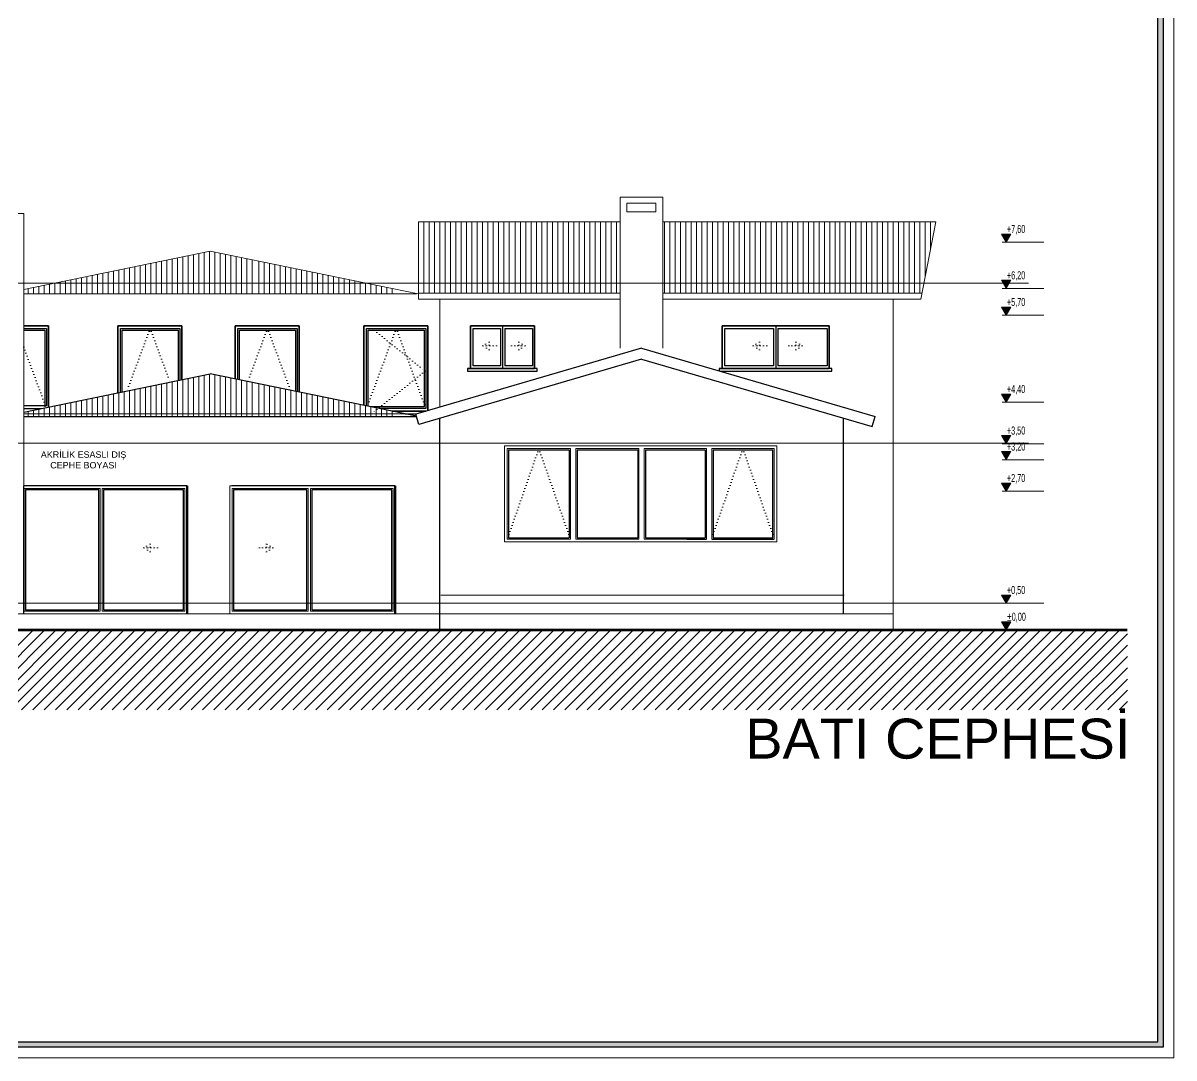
# Model space of a CAD drawing. Extents: x 775040 to 808375, y 4159409 to 4163651.
# Drawn here: x 799548 to 801706, y 4159409 to 4161349 of the extents above; entities that cross this region are included whole.
import ezdxf

# ---------------------------------------------------------------- set-up
doc = ezdxf.new("R2010")
doc.units = 0
doc.header["$MEASUREMENT"] = 0
doc.linetypes.add('ACAD_ISO07W100', pattern=[3, 0, -3])
doc.linetypes.add('DUZ', pattern=[500, 500])
doc.layers.get('0').update_dxf_attribs({"linetype": 'DUZ'})
for name, color, linetype, lineweight in [('25yazi', 255, 'Continuous', 15), ('KALIN', 30, 'Continuous', 18), ('kapı', 3, 'Continuous', 9), ('P-HatchLight', 200, 'Continuous', 5), ('P-Levels', 240, 'Continuous', 20), ('P-Oklar', 31, 'Continuous', 18), ('Z_antet', 31, 'Continuous', 30), ('Z_g1', 1, 'Continuous', 5), ('Z_g2', 2, 'Continuous', 9), ('Z_g3', 3, 'Continuous', 13), ('Z_g6', 6, 'Continuous', 20), ('Z_g8', 192, 'Continuous', 30), ('Z_izdot', 42, 'ACAD_ISO07W100', 9), ('Z_iç ölçü dikey', 111, 'Continuous', 25), ('Z_tarama', 8, 'Continuous', 5)]:
    doc.layers.add(name, color=color, linetype=linetype, lineweight=lineweight)
for name, color, linetype in [('GÖRÜNÜŞ7', 1, 'Continuous'), ('kot', 4, 'Continuous'), ('pencere', 3, 'Continuous'), ('YAZI', 3, 'Continuous'), ('YAZıMAHAL', 4, 'Continuous')]:
    doc.layers.add(name, color=color, linetype=linetype)
doc.styles.add('50', font='swisscl.ttf', dxfattribs={"height": 50})
doc.styles.add('ARIAL', font='ariblk.ttf', dxfattribs={"height": 1})
doc.styles.add('FORM', font='arial.ttf', dxfattribs={"height": 1.5})

# ---------------------------------------------------------------- blocks, each defined once
blk = doc.blocks.new('KOTLAMAGORUNUS KESITTE')
at = {"layer": 'P-HatchLight'}
for points in [[(0.152, 0.148), (0.072, 0.01), (-0.008, 0.148)], [(0.143, 0.143), (0.072, 0.02), (0.001, 0.143)], [(0.135, 0.138), (0.072, 0.03), (0.01, 0.138)], [(0.126, 0.133), (0.072, 0.04), (0.018, 0.133)], [(0.117, 0.128), (0.072, 0.05), (0.027, 0.128)], [(0.109, 0.123), (0.072, 0.06), (0.036, 0.123)], [(0.1, 0.118), (0.072, 0.07), (0.044, 0.118)], [(0.091, 0.113), (0.072, 0.08), (0.053, 0.113)], [(0.083, 0.108), (0.072, 0.09), (0.062, 0.108)], [(0.074, 0.103), (0.072, 0.1), (0.07, 0.103)]]:
    blk.add_lwpolyline(points, close=True, dxfattribs=at)
at = {"layer": 'P-Oklar', "color": 2, "ltscale": 0.5}
blk.add_line((0, 0), (0.779, 0), dxfattribs=at)
blk.add_lwpolyline([(-0.016, 0.153), (0.072, 0), (0.161, 0.153)], close=True, dxfattribs=at)
at = {"layer": 'P-Levels', "color": 7, "style": '50', "width": 0.8}
blk.add_attdef('%%P0.00', (-0.031, 0.178), '', height=0.15, dxfattribs=at)

msp = doc.modelspace()

# ---------------------------------------------------------------- hatches: boundary and pattern name
at = {"layer": 'Z_antet'}
msp.add_hatch(color=256, dxfattribs=at).paths.add_polyline_path([(798279.31, 4159743.65), (798279.31, 4159438.75), (801675.79, 4159438.75), (801675.79, 4163258.75), (798279.31, 4163258.75), (798279.31, 4159741.15), (798269.31, 4159741.15), (798269.31, 4163268.75), (801685.79, 4163268.75), (801685.79, 4159428.75), (798269.31, 4159428.75), (798269.31, 4159743.65)])

# ---------------------------------------------------------------- linework, layer by layer
at = {"color": 1, "linetype": 'Continuous'}
for p, q in [((799549.44, 4160626.14), (799582.12, 4160626.14)), ((800240.24, 4160621.14), (800303.09, 4160621.14)), ((800240.24, 4160621.14), (800303.09, 4160621.14))]:
    msp.add_line(p, q, dxfattribs=at)
for p, q in [((799855.98, 4160481.18), (799549.44, 4160481.18)), ((799855.98, 4160481.18), (799549.44, 4160481.18)), ((799855.98, 4160241.14), (799855.98, 4160481.18)), ((800245.98, 4160481.14), (799939.44, 4160481.14)), ((800245.98, 4160481.14), (799939.44, 4160481.14)), ((800245.98, 4160241.14), (800245.98, 4160481.18)), ((800245.98, 4160241.1), (800245.98, 4160481.14))]:
    msp.add_line(p, q)
at = {"color": 7, "linetype": 'Continuous'}
for p, q in [((799549.44, 4160241.14), (799549.44, 4160481.18)), ((799851.16, 4160481.18), (799550.24, 4160481.18)), ((799855.98, 4160481.22), (799855.98, 4160241.14)), ((800241.16, 4160481.14), (799940.24, 4160481.14)), ((800245.98, 4160481.18), (800245.98, 4160241.1))]:
    msp.add_line(p, q, dxfattribs=at)
at = {"color": 0, "linetype": 'Continuous', "lineweight": 60}
for p, q in [((799855.98, 4160481.18), (799855.98, 4160241.14)), ((800245.98, 4160481.14), (800245.98, 4160241.1))]:
    msp.add_line(p, q, dxfattribs=at)
at = {"layer": 'GÖRÜNÜŞ7', "color": 21}
for points in [[(800080.46, 4160473.64), (799942.74, 4160473.64), (799942.74, 4160248.6), (800080.46, 4160248.6)], [(800239.27, 4160473.64), (800089.27, 4160473.64), (800089.27, 4160248.6), (800239.27, 4160248.6)]]:
    msp.add_lwpolyline(points, close=True, dxfattribs=at)
at = {"layer": 'KALIN'}
msp.add_lwpolyline([(798129.31, 4163288.75), (798129.31, 4159408.75), (801705.79, 4159408.75), (801705.79, 4163288.75)], close=True, dxfattribs=at)
msp.add_lwpolyline([(798149.31, 4159741.15), (798149.31, 4163288.75), (801705.79, 4163288.75), (801705.79, 4159408.75), (798149.31, 4159408.75), (798149.31, 4159743.65)], dxfattribs=at)
at = {"layer": 'kapı', "color": 4}
for p, q in [((799855.98, 4160481.18), (799549.44, 4160481.18)), ((799855.98, 4160481.18), (799855.98, 4160241.14)), ((799935.8, 4160241.14), (799935.8, 4160481.14)), ((800245.98, 4160481.14), (799935.8, 4160481.14)), ((800245.98, 4160481.14), (800245.98, 4160241.1))]:
    msp.add_line(p, q, dxfattribs=at)
for points in [[(799692.96, 4160476.18), (799550.24, 4160476.18), (799550.24, 4160246.14), (799692.96, 4160246.14)], [(799851.77, 4160476.18), (799696.77, 4160476.18), (799696.77, 4160246.14), (799851.77, 4160246.14)], [(800082.96, 4160476.14), (799940.24, 4160476.14), (799940.24, 4160246.1), (800082.96, 4160246.1)], [(800241.77, 4160476.14), (800086.77, 4160476.14), (800086.77, 4160246.1), (800241.77, 4160246.1)]]:
    msp.add_lwpolyline(points, close=True, dxfattribs=at)
at = {"layer": 'pencere'}
for p, q in [((799549.44, 4160781.14), (799595.81, 4160781.14)), ((799549.44, 4160781.14), (799595.81, 4160781.14)), ((799595.81, 4160781.14), (799549.44, 4160781.14)), ((799549.44, 4160776.14), (799592.13, 4160776.14)), ((799592.13, 4160776.14), (799592.13, 4160631.14)), ((799595.81, 4160781.14), (799595.81, 4160628.95)), ((799595.81, 4160628.95), (799595.81, 4160781.14)), ((799725.81, 4160781.14), (799725.81, 4160655.62)), ((799725.81, 4160781.14), (799845.81, 4160781.14)), ((799725.81, 4160781.14), (799725.81, 4160655.62)), ((799725.81, 4160781.14), (799845.81, 4160781.14)), ((799725.81, 4160655.62), (799725.81, 4160781.14)), ((799845.81, 4160781.14), (799725.81, 4160781.14)), ((799730.81, 4160656.64), (799730.81, 4160776.14)), ((799730.81, 4160776.14), (799842.13, 4160776.14)), ((799842.13, 4160776.14), (799842.13, 4160679.48)), ((799845.81, 4160781.14), (799845.81, 4160680.23)), ((799845.81, 4160781.14), (799845.81, 4160680.23)), ((799845.81, 4160680.23), (799845.81, 4160781.14)), ((799945.81, 4160781.14), (799945.81, 4160681.54)), ((799945.81, 4160781.14), (800065.81, 4160781.14)), ((799945.81, 4160781.14), (799945.81, 4160701.14)), ((799945.81, 4160781.14), (800065.81, 4160781.14)), ((799945.81, 4160681.54), (799945.81, 4160781.14)), ((800065.81, 4160781.14), (799945.81, 4160781.14)), ((799950.81, 4160680.51), (799950.81, 4160776.14)), ((799950.81, 4160776.14), (800062.13, 4160776.14)), ((799950.81, 4160680.51), (799950.81, 4160776.14)), ((800062.13, 4160776.14), (800062.13, 4160679.61)), ((800062.13, 4160776.14), (800062.13, 4160657.68)), ((800065.81, 4160781.14), (800065.81, 4160656.92)), ((800065.81, 4160781.14), (800065.81, 4160701.14)), ((800065.81, 4160656.92), (800065.81, 4160781.14)), ((800187.1, 4160781.14), (800187.1, 4160632.04)), ((800187.1, 4160781.14), (800307.1, 4160781.14)), ((800187.1, 4160781.14), (800187.1, 4160632.04)), ((800187.1, 4160781.14), (800307.1, 4160781.14)), ((800187.1, 4160632.04), (800187.1, 4160781.14)), ((800307.1, 4160781.14), (800187.1, 4160781.14)), ((800192.1, 4160631.02), (800192.1, 4160776.14)), ((800192.1, 4160776.14), (800303.43, 4160776.14)), ((800303.43, 4160776.14), (800303.43, 4160626.14)), ((800307.1, 4160781.14), (800307.1, 4160622.31)), ((800307.1, 4160781.14), (800307.1, 4160622.31)), ((800307.1, 4160622.31), (800307.1, 4160781.14)), ((800387.1, 4160781.14), (800387.1, 4160701.14)), ((800387.1, 4160781.14), (800507.1, 4160781.14)), ((800387.1, 4160701.14), (800387.1, 4160781.14)), ((800507.1, 4160781.14), (800387.1, 4160781.14)), ((800447.1, 4160781.14), (800447.1, 4160701.14)), ((800507.1, 4160781.14), (800507.1, 4160701.14)), ((800507.1, 4160701.14), (800507.1, 4160781.14)), ((800859.1, 4160781.14), (801059.1, 4160781.14)), ((800859.1, 4160781.14), (800859.1, 4160701.14)), ((800859.1, 4160781.14), (800859.1, 4160701.14)), ((800859.1, 4160781.14), (801059.1, 4160781.14)), ((800859.1, 4160701.14), (800859.1, 4160781.14)), ((801059.1, 4160781.14), (800859.1, 4160781.14)), ((800959.1, 4160781.14), (800959.1, 4160701.14)), ((801059.1, 4160781.14), (801059.1, 4160701.14)), ((801059.1, 4160781.14), (801059.1, 4160701.14)), ((801059.1, 4160701.14), (801059.1, 4160781.14)), ((800381.09, 4160701.14), (800507.1, 4160701.14)), ((800512.1, 4160701.14), (800381.09, 4160701.14)), ((800381.09, 4160701.14), (800381.09, 4160696.14)), ((800381.09, 4160696.14), (800512.1, 4160696.14)), ((800387.1, 4160701.14), (800507.1, 4160701.14)), ((800512.1, 4160696.14), (800512.1, 4160701.14)), ((800853.09, 4160701.14), (801059.1, 4160701.14)), ((801064.1, 4160701.14), (800853.09, 4160701.14)), ((800853.09, 4160701.14), (800853.09, 4160696.87)), ((800855.59, 4160696.14), (801064.1, 4160696.14)), ((800859.1, 4160701.14), (801059.1, 4160701.14)), ((800859.1, 4160701.14), (801059.1, 4160701.14)), ((801064.1, 4160696.14), (801064.1, 4160701.14)), ((799592.13, 4160631.14), (799549.44, 4160631.14)), ((800303.43, 4160626.14), (800215.87, 4160626.14))]:
    msp.add_line(p, q, dxfattribs=at)
at = {"layer": 'pencere', "color": 21}
for p, q in [((800392.1, 4160706.14), (800392.1, 4160776.14)), ((800392.1, 4160776.14), (800443.1, 4160776.14)), ((800443.1, 4160776.14), (800443.1, 4160706.14)), ((800451.1, 4160776.14), (800451.1, 4160706.14)), ((800451.1, 4160776.14), (800503.43, 4160776.14)), ((800503.43, 4160776.14), (800503.43, 4160706.14)), ((800864.1, 4160706.14), (800864.1, 4160776.14)), ((800864.1, 4160776.14), (800955.1, 4160776.14)), ((800955.1, 4160776.14), (800955.1, 4160706.14)), ((800963.1, 4160776.14), (800963.1, 4160706.14)), ((800963.1, 4160776.14), (801055.43, 4160776.14)), ((801055.43, 4160776.14), (801055.43, 4160706.14)), ((799549.44, 4160773.14), (799589.13, 4160773.14)), ((799589.13, 4160773.14), (799589.13, 4160629.14)), ((799733.81, 4160657.26), (799733.81, 4160773.14)), ((799733.81, 4160773.14), (799839.13, 4160773.14)), ((799839.13, 4160773.14), (799839.13, 4160678.86)), ((799953.81, 4160679.9), (799953.81, 4160773.14)), ((799953.81, 4160773.14), (800059.13, 4160773.14)), ((800059.13, 4160773.14), (800059.13, 4160658.29)), ((800195.1, 4160631.02), (800195.1, 4160773.14)), ((800195.1, 4160773.14), (800300.43, 4160773.14)), ((800300.43, 4160773.14), (800300.43, 4160629.14)), ((800443.1, 4160706.14), (800392.1, 4160706.14)), ((800503.43, 4160706.14), (800451.1, 4160706.14)), ((800955.1, 4160706.14), (800864.1, 4160706.14)), ((801055.43, 4160706.14), (800963.1, 4160706.14)), ((800300.43, 4160629.14), (800201.24, 4160629.14)), ((800794.8, 4160383.64), (800827.15, 4160383.64)), ((800841.67, 4160383.64), (800953.48, 4160383.64))]:
    msp.add_line(p, q, dxfattribs=at)
at = {"layer": 'pencere', "color": 5}
for p, q in [((799549.44, 4160626.14), (799582.12, 4160626.14)), ((800240.24, 4160621.14), (800303.09, 4160621.14)), ((800303.09, 4160621.14), (800240.24, 4160621.14)), ((800264.62, 4160616.14), (800285.98, 4160616.14))]:
    msp.add_line(p, q, dxfattribs=at)
at = {"layer": 'pencere', "color": 8}
for p, q in [((800458.48, 4160548.48), (800458.48, 4160383.64)), ((800458.48, 4160548.48), (800572.15, 4160548.48)), ((800572.15, 4160548.48), (800572.15, 4160383.64)), ((800586.67, 4160548.48), (800586.67, 4160383.64)), ((800586.67, 4160548.48), (800700.52, 4160548.48)), ((800700.52, 4160548.48), (800700.52, 4160383.64)), ((800715.03, 4160548.48), (800827.15, 4160548.48)), ((800715.03, 4160548.48), (800715.03, 4160383.64)), ((800827.15, 4160548.48), (800827.15, 4160383.64)), ((800841.67, 4160548.48), (800841.67, 4160383.64)), ((800841.67, 4160548.48), (800953.48, 4160548.48)), ((800953.48, 4160383.64), (800953.48, 4160548.48)), ((800458.48, 4160383.64), (800572.15, 4160383.64)), ((800586.67, 4160383.64), (800700.52, 4160383.64)), ((800715.03, 4160383.64), (800827.15, 4160383.64)), ((800841.67, 4160383.64), (800953.48, 4160383.64))]:
    msp.add_line(p, q, dxfattribs=at)
at = {"layer": 'pencere', "color": 21}
for points in [[(799690.46, 4160473.68), (799552.74, 4160473.68), (799552.74, 4160248.64), (799690.46, 4160248.64)], [(799849.27, 4160473.68), (799699.27, 4160473.68), (799699.27, 4160248.64), (799849.27, 4160248.64)]]:
    msp.add_lwpolyline(points, close=True, dxfattribs=at)
at = {"layer": 'Z_antet'}
msp.add_lwpolyline([(798279.31, 4159743.65), (798279.31, 4159438.75), (801675.79, 4159438.75), (801675.79, 4163258.75), (798279.31, 4163258.75), (798279.31, 4159741.15), (798269.31, 4159741.15), (798269.31, 4163268.75), (801685.79, 4163268.75), (801685.79, 4159428.75), (798269.31, 4159428.75), (798269.31, 4159743.65)], close=True, dxfattribs=at)
at = {"layer": 'Z_g1', "color": 1, "linetype": 'Continuous'}
for p, q in [((800210.32, 4160611.14), (800210.32, 4160627.28)), ((800220.32, 4160611.14), (800220.32, 4160625.23)), ((800230.32, 4160611.14), (800230.32, 4160623.18)), ((800240.32, 4160611.14), (800240.32, 4160621.13))]:
    msp.add_line(p, q, dxfattribs=at)
at = {"layer": 'Z_g2'}
for p, q in [((801129.44, 4160241.14), (798659.44, 4160241.14)), ((799469.44, 4160241.14), (800329.44, 4160241.14)), ((801089.44, 4160241.14), (801179.44, 4160241.14))]:
    msp.add_line(p, q, dxfattribs=at)
at = {"layer": 'Z_g3'}
msp.add_line((800285.98, 4160616.14), (799549.44, 4160616.14), dxfattribs=at)
at = {"layer": 'Z_g6', "linetype": 'Continuous'}
for p, q in [((800667.71, 4160739.34), (800667.71, 4161022.02)), ((800667.71, 4161022.02), (800747.71, 4161022.02)), ((800680.15, 4161011.33), (800734.59, 4161011.33)), ((800680.15, 4161011.33), (800680.15, 4160995.03)), ((800734.59, 4161011.33), (800734.59, 4160995.03)), ((800747.71, 4160739.34), (800747.71, 4161022.02)), ((799549.44, 4160992.02), (799469.44, 4160992.02)), ((799549.44, 4160241.14), (799549.44, 4160992.02)), ((800680.15, 4160995.03), (800734.59, 4160995.03)), ((800289.44, 4160975.98), (800667.71, 4160975.98)), ((800289.44, 4160831.3), (800289.44, 4160975.98)), ((800289.44, 4160842.58), (800289.44, 4160975.98)), ((800747.71, 4160975.98), (801229.44, 4160975.98)), ((801229.44, 4160975.98), (801259.44, 4160975.98)), ((801259.44, 4160975.98), (801231.41, 4160831.3)), ((799549.44, 4160849.44), (799899, 4160921.14)), ((800289, 4160841.14), (799899, 4160921.14)), ((799549.44, 4160841.14), (800285.57, 4160841.14)), ((800289.44, 4160842.08), (800667.71, 4160842.08)), ((800747.71, 4160842.08), (801233.5, 4160842.08)), ((800289.44, 4160831.3), (800667.71, 4160831.3)), ((800329.44, 4160628.84), (800329.44, 4160831.3)), ((800747.71, 4160831.3), (801231.41, 4160831.3)), ((801179.44, 4160211.14), (801179.44, 4160831.3))]:
    msp.add_line(p, q, dxfattribs=at)
at = {"layer": 'Z_g6'}
for p, q in [((800450.98, 4160555.98), (800450.98, 4160376.14)), ((800960.98, 4160555.98), (800450.98, 4160555.98)), ((800455.98, 4160550.98), (800455.98, 4160381.14)), ((800455.98, 4160550.98), (800574.34, 4160550.98)), ((800574.34, 4160550.98), (800574.34, 4160381.14)), ((800584.34, 4160550.98), (800584.34, 4160381.14)), ((800584.34, 4160550.98), (800702.71, 4160550.98)), ((800702.71, 4160550.98), (800702.71, 4160381.14)), ((800712.71, 4160550.98), (800712.71, 4160381.14)), ((800712.71, 4160550.98), (800829.34, 4160550.98)), ((800829.34, 4160550.98), (800829.34, 4160381.14)), ((800839.34, 4160550.98), (800839.34, 4160381.14)), ((800839.34, 4160550.98), (800955.98, 4160550.98)), ((800955.98, 4160381.14), (800955.98, 4160550.98)), ((800960.98, 4160376.14), (800960.98, 4160555.98)), ((800960.98, 4160555.98), (800960.98, 4160376.14)), ((800960.98, 4160555.98), (800960.98, 4160376.14)), ((800960.98, 4160555.98), (800960.98, 4160376.14)), ((800960.98, 4160376.14), (800450.98, 4160376.14)), ((800455.98, 4160381.14), (800574.34, 4160381.14)), ((800584.34, 4160381.14), (800702.71, 4160381.14)), ((800712.71, 4160381.14), (800829.34, 4160381.14)), ((800839.34, 4160381.14), (800955.98, 4160381.14))]:
    msp.add_line(p, q, dxfattribs=at)
at = {"layer": 'Z_g6', "const_width": 5}
msp.add_lwpolyline([(798426.56, 4160211.14), (801618.6, 4160211.14)], dxfattribs=at)
at = {"layer": 'Z_g8'}
for p, q in [((800707.71, 4160739.34), (800284.44, 4160615.69)), ((800707.71, 4160739.34), (801145.64, 4160611.41)), ((800707.71, 4160718.51), (800290.05, 4160596.5)), ((800707.71, 4160718.51), (801140.04, 4160592.21)), ((800290.05, 4160596.5), (800284.44, 4160615.69)), ((800329.44, 4160241.14), (800329.44, 4160608)), ((801085.98, 4160241.14), (801085.98, 4160608)), ((801140.04, 4160592.21), (801145.64, 4160611.41)), ((800329.44, 4160211.14), (800329.44, 4160541.14)), ((800792.3, 4160381.14), (800829.34, 4160381.14)), ((800839.34, 4160381.14), (800955.98, 4160381.14))]:
    msp.add_line(p, q, dxfattribs=at)
at = {"layer": 'Z_izdot'}
for p, q in [((801432.07, 4160861.14), (794784.59, 4160861.14)), ((801432.07, 4160561.14), (794784.59, 4160561.14)), ((801432.07, 4160261.14), (794736.09, 4160261.14)), ((801085.98, 4160276.14), (800329.44, 4160276.14))]:
    msp.add_line(p, q, dxfattribs=at)
at = {"layer": 'Z_izdot', "ltscale": 2}
for p, q in [((799786.47, 4160776.14), (799743.06, 4160659.15)), ((799786.47, 4160776.14), (799823.74, 4160675.7)), ((800006.47, 4160776.14), (799969.56, 4160676.67)), ((800006.47, 4160776.14), (800049.47, 4160660.27)), ((800247.76, 4160776.14), (800193.78, 4160630.67)), ((800202.1, 4160776.14), (800302.1, 4160696.14)), ((800247.76, 4160776.14), (800303.43, 4160626.14)), ((799549.44, 4160741.19), (799591.43, 4160628.05)), ((800410.04, 4160743.69), (800421.92, 4160750.81)), ((800435.57, 4160743.69), (800410.04, 4160743.69)), ((800410.04, 4160743.69), (800422.81, 4160743.69)), ((800421.92, 4160735.98), (800410.04, 4160743.69)), ((800421.92, 4160750.81), (800421.92, 4160735.98)), ((800463.83, 4160743.69), (800489.37, 4160743.69)), ((800489.37, 4160743.69), (800476.6, 4160743.69)), ((800489.37, 4160743.69), (800477.49, 4160750.81)), ((800477.49, 4160750.81), (800477.49, 4160735.98)), ((800477.49, 4160735.98), (800489.37, 4160743.69)), ((800916.93, 4160743.69), (800928.81, 4160750.81)), ((800942.46, 4160743.69), (800916.93, 4160743.69)), ((800916.93, 4160743.69), (800929.69, 4160743.69)), ((800928.81, 4160735.98), (800916.93, 4160743.69)), ((800928.81, 4160750.81), (800928.81, 4160735.98)), ((800983.5, 4160743.69), (801009.04, 4160743.69)), ((801009.04, 4160743.69), (800996.27, 4160743.69)), ((801009.04, 4160743.69), (800997.16, 4160750.81)), ((800997.16, 4160750.81), (800997.16, 4160735.98)), ((800997.16, 4160735.98), (801009.04, 4160743.69)), ((800302.1, 4160696.14), (800205.1, 4160619.14)), ((800515.16, 4160550.98), (800455.98, 4160381.14)), ((800515.16, 4160550.98), (800574.34, 4160381.14)), ((800897.66, 4160550.98), (800838.48, 4160381.14)), ((800897.66, 4160550.98), (800956.84, 4160381.14)), ((799774.67, 4160364.99), (799786.54, 4160372.1)), ((799800.2, 4160364.99), (799774.67, 4160364.99)), ((799774.67, 4160364.99), (799787.43, 4160364.99)), ((799786.54, 4160357.28), (799774.67, 4160364.99)), ((799786.54, 4160372.1), (799786.54, 4160357.28)), ((799991.17, 4160364.99), (800016.7, 4160364.99)), ((800016.7, 4160364.99), (800003.93, 4160364.99)), ((800016.7, 4160364.99), (800004.82, 4160372.1)), ((800004.82, 4160372.1), (800004.82, 4160357.28)), ((800004.82, 4160357.28), (800016.7, 4160364.99))]:
    msp.add_line(p, q, dxfattribs=at)
at = {"layer": 'Z_iç ölçü dikey', "color": 5, "linetype": 'Continuous'}
for p, q in [((799549.44, 4160619.44), (799899, 4160691.14)), ((800285.56, 4160611.84), (799899, 4160691.14)), ((799549.44, 4160611.14), (800285.77, 4160611.14))]:
    msp.add_line(p, q, dxfattribs=at)
at = {"layer": 'Z_tarama', "color": 251}
for p, q in [((800289.44, 4160842.58), (800289.44, 4160975.98)), ((800299.44, 4160842.58), (800299.44, 4160975.98)), ((800309.44, 4160842.58), (800309.44, 4160975.98)), ((800319.44, 4160842.58), (800319.44, 4160975.98)), ((800329.44, 4160842.58), (800329.44, 4160975.98)), ((800339.44, 4160842.58), (800339.44, 4160975.98)), ((800349.44, 4160842.58), (800349.44, 4160975.98)), ((800359.44, 4160842.58), (800359.44, 4160975.98)), ((800369.44, 4160842.58), (800369.44, 4160975.98)), ((800379.44, 4160842.58), (800379.44, 4160975.98)), ((800389.44, 4160842.58), (800389.44, 4160975.98)), ((800399.44, 4160842.58), (800399.44, 4160975.98)), ((800409.44, 4160842.58), (800409.44, 4160975.98)), ((800419.44, 4160842.58), (800419.44, 4160975.98)), ((800429.44, 4160842.58), (800429.44, 4160975.98)), ((800439.44, 4160842.58), (800439.44, 4160975.98)), ((800439.44, 4160842.58), (800439.44, 4160975.98)), ((800449.44, 4160842.58), (800449.44, 4160975.98)), ((800459.44, 4160842.58), (800459.44, 4160975.98)), ((800470.76, 4160842.58), (800470.76, 4160975.98)), ((800480.76, 4160842.58), (800480.76, 4160975.98)), ((800490.76, 4160842.58), (800490.76, 4160975.98)), ((800500.76, 4160842.58), (800500.76, 4160975.98)), ((800510.76, 4160842.58), (800510.76, 4160975.98)), ((800520.76, 4160842.58), (800520.76, 4160975.98)), ((800530.76, 4160842.58), (800530.76, 4160975.98)), ((800540.76, 4160842.58), (800540.76, 4160975.98)), ((800550.76, 4160842.58), (800550.76, 4160975.98)), ((800560.76, 4160842.58), (800560.76, 4160975.98)), ((800570.76, 4160842.58), (800570.76, 4160975.98)), ((800580.76, 4160842.58), (800580.76, 4160975.98)), ((800590.76, 4160842.58), (800590.76, 4160975.98)), ((800600.76, 4160842.58), (800600.76, 4160975.98)), ((800610.76, 4160842.58), (800610.76, 4160975.98)), ((800620.76, 4160842.58), (800620.76, 4160975.98)), ((800630.76, 4160842.58), (800630.76, 4160975.98)), ((800640.76, 4160842.58), (800640.76, 4160975.98)), ((800650.76, 4160842.58), (800650.76, 4160975.98)), ((800660.76, 4160842.58), (800660.76, 4160975.98)), ((800750.76, 4160842.58), (800750.76, 4160975.98)), ((800760.76, 4160842.58), (800760.76, 4160975.98)), ((800770.76, 4160842.58), (800770.76, 4160975.98)), ((800780.76, 4160842.58), (800780.76, 4160975.98)), ((800790.76, 4160842.58), (800790.76, 4160975.98)), ((800800.76, 4160842.58), (800800.76, 4160975.98)), ((800810.76, 4160842.58), (800810.76, 4160975.98)), ((800820.76, 4160842.58), (800820.76, 4160975.98)), ((800830.76, 4160842.58), (800830.76, 4160975.98)), ((800840.76, 4160842.58), (800840.76, 4160975.98)), ((800850.76, 4160842.58), (800850.76, 4160975.98)), ((800860.76, 4160842.58), (800860.76, 4160975.98)), ((800870.76, 4160842.58), (800870.76, 4160975.98)), ((800880.76, 4160842.58), (800880.76, 4160975.98)), ((800890.76, 4160842.58), (800890.76, 4160975.98)), ((800900.76, 4160842.58), (800900.76, 4160975.98)), ((800910.76, 4160842.58), (800910.76, 4160975.98)), ((800920.76, 4160842.58), (800920.76, 4160975.98)), ((800930.76, 4160842.58), (800930.76, 4160975.98)), ((800940.76, 4160842.58), (800940.76, 4160975.98)), ((800950.76, 4160842.58), (800950.76, 4160975.98)), ((800960.76, 4160842.58), (800960.76, 4160975.98)), ((800970.76, 4160842.58), (800970.76, 4160975.98)), ((800980.76, 4160842.58), (800980.76, 4160975.98)), ((800990.76, 4160842.58), (800990.76, 4160975.98)), ((801000.76, 4160842.58), (801000.76, 4160975.98)), ((801010.76, 4160842.58), (801010.76, 4160975.98)), ((801020.76, 4160842.58), (801020.76, 4160975.98)), ((801030.76, 4160842.58), (801030.76, 4160975.98)), ((801040.76, 4160842.58), (801040.76, 4160975.98)), ((801050.76, 4160842.58), (801050.76, 4160975.98)), ((801060.76, 4160842.58), (801060.76, 4160975.98)), ((801060.76, 4160842.58), (801060.76, 4160975.98)), ((801070.76, 4160842.58), (801070.76, 4160975.98)), ((801079.44, 4160842.58), (801079.44, 4160975.98)), ((801089.44, 4160842.58), (801089.44, 4160975.98)), ((801099.44, 4160842.58), (801099.44, 4160975.98)), ((801109.44, 4160842.58), (801109.44, 4160975.98)), ((801119.44, 4160842.58), (801119.44, 4160975.98)), ((801129.44, 4160842.58), (801129.44, 4160975.98)), ((801139.44, 4160842.58), (801139.44, 4160975.98)), ((801149.44, 4160842.58), (801149.44, 4160975.98)), ((801159.44, 4160842.58), (801159.44, 4160975.98)), ((801169.44, 4160842.58), (801169.44, 4160975.98)), ((801179.44, 4160842.58), (801179.44, 4160975.98)), ((801189.44, 4160842.58), (801189.44, 4160975.98)), ((801199.44, 4160842.58), (801199.44, 4160975.98)), ((801209.44, 4160842.58), (801209.44, 4160975.98)), ((801219.44, 4160842.58), (801219.44, 4160975.98)), ((801229.44, 4160842.58), (801229.44, 4160975.98)), ((801229.44, 4160842.58), (801229.44, 4160975.98)), ((801239.44, 4160873.71), (801239.44, 4160975.98)), ((801249.44, 4160924.85), (801249.44, 4160975.98)), ((799817.67, 4160841.14), (799817.67, 4160904.46)), ((799827.67, 4160841.14), (799827.67, 4160906.51)), ((799837.67, 4160841.14), (799837.67, 4160908.56)), ((799847.67, 4160841.14), (799847.67, 4160910.61)), ((799857.67, 4160841.14), (799857.67, 4160912.66)), ((799867.67, 4160841.14), (799867.67, 4160914.71)), ((799877.67, 4160841.14), (799877.67, 4160916.77)), ((799887.67, 4160841.14), (799887.67, 4160918.82)), ((799897.67, 4160841.14), (799897.67, 4160920.87)), ((799907.67, 4160841.14), (799907.67, 4160919.36)), ((799917.67, 4160841.14), (799917.67, 4160917.31)), ((799927.67, 4160841.14), (799927.67, 4160915.26)), ((799937.67, 4160841.14), (799937.67, 4160913.21)), ((799947.67, 4160841.14), (799947.67, 4160911.16)), ((799957.67, 4160841.14), (799957.67, 4160909.1)), ((799967.67, 4160841.14), (799967.67, 4160907.05)), ((799977.67, 4160841.14), (799977.67, 4160905)), ((799707.67, 4160841.14), (799707.67, 4160881.89)), ((799717.67, 4160841.14), (799717.67, 4160883.95)), ((799727.67, 4160841.14), (799727.67, 4160886)), ((799737.67, 4160841.14), (799737.67, 4160888.05)), ((799747.67, 4160841.14), (799747.67, 4160890.1)), ((799757.67, 4160841.14), (799757.67, 4160892.15)), ((799767.67, 4160841.14), (799767.67, 4160894.2)), ((799777.67, 4160841.14), (799777.67, 4160896.25)), ((799787.67, 4160841.14), (799787.67, 4160898.3)), ((799797.67, 4160841.14), (799797.67, 4160900.36)), ((799807.67, 4160841.14), (799807.67, 4160902.41)), ((799927.67, 4160841.14), (799927.67, 4160902.41)), ((799990.32, 4160841.14), (799990.32, 4160902.41)), ((800000.32, 4160841.14), (800000.32, 4160900.36)), ((800010.32, 4160841.14), (800010.32, 4160898.3)), ((800020.32, 4160841.14), (800020.32, 4160896.25)), ((800030.32, 4160841.14), (800030.32, 4160894.2)), ((800040.32, 4160841.14), (800040.32, 4160892.15)), ((800050.32, 4160841.14), (800050.32, 4160890.1)), ((800060.32, 4160841.14), (800060.32, 4160888.05)), ((800070.32, 4160841.14), (800070.32, 4160886)), ((800080.32, 4160841.14), (800080.32, 4160883.95)), ((800090.32, 4160841.14), (800090.32, 4160881.89)), ((799607.67, 4160841.14), (799607.67, 4160861.38)), ((799617.67, 4160841.14), (799617.67, 4160863.43)), ((799627.67, 4160841.14), (799627.67, 4160865.48)), ((799637.67, 4160841.14), (799637.67, 4160867.54)), ((799647.67, 4160841.14), (799647.67, 4160869.59)), ((799657.67, 4160841.14), (799657.67, 4160871.64)), ((799667.67, 4160841.14), (799667.67, 4160873.69)), ((799677.67, 4160841.14), (799677.67, 4160875.74)), ((799687.67, 4160841.14), (799687.67, 4160877.79)), ((799697.67, 4160841.14), (799697.67, 4160879.84)), ((800100.32, 4160841.14), (800100.32, 4160879.84)), ((800110.32, 4160841.14), (800110.32, 4160877.79)), ((800120.32, 4160841.14), (800120.32, 4160875.74)), ((800130.32, 4160841.14), (800130.32, 4160873.69)), ((800140.32, 4160841.14), (800140.32, 4160871.64)), ((800150.32, 4160841.14), (800150.32, 4160869.59)), ((800160.32, 4160841.14), (800160.32, 4160867.54)), ((800170.32, 4160841.14), (800170.32, 4160865.48)), ((800180.32, 4160841.14), (800180.32, 4160863.43)), ((800190.32, 4160841.14), (800190.32, 4160861.38)), ((799557.67, 4160841.14), (799557.67, 4160851.13)), ((799567.67, 4160841.14), (799567.67, 4160853.18)), ((799577.67, 4160841.14), (799577.67, 4160855.23)), ((799587.67, 4160841.14), (799587.67, 4160857.28)), ((799597.67, 4160841.14), (799597.67, 4160859.33)), ((800200.32, 4160841.14), (800200.32, 4160859.33)), ((800210.32, 4160841.14), (800210.32, 4160857.28)), ((800220.32, 4160841.14), (800220.32, 4160855.23)), ((800230.32, 4160841.14), (800230.32, 4160853.18)), ((800240.32, 4160841.14), (800240.32, 4160851.13)), ((799887.67, 4160611.14), (799887.67, 4160688.82)), ((799897.67, 4160611.14), (799897.67, 4160690.87)), ((799907.67, 4160611.14), (799907.67, 4160689.36)), ((799917.67, 4160611.14), (799917.67, 4160687.31)), ((799777.67, 4160611.14), (799777.67, 4160666.25)), ((799787.67, 4160611.14), (799787.67, 4160668.3)), ((799797.67, 4160611.14), (799797.67, 4160670.36)), ((799807.67, 4160611.14), (799807.67, 4160672.41)), ((799817.67, 4160611.14), (799817.67, 4160674.46)), ((799827.67, 4160611.14), (799827.67, 4160676.51)), ((799837.67, 4160611.14), (799837.67, 4160678.56)), ((799847.67, 4160611.14), (799847.67, 4160680.61)), ((799857.67, 4160611.14), (799857.67, 4160682.66)), ((799867.67, 4160611.14), (799867.67, 4160684.71)), ((799877.67, 4160611.14), (799877.67, 4160686.77)), ((799927.67, 4160611.14), (799927.67, 4160685.26)), ((799927.67, 4160611.14), (799927.67, 4160672.41)), ((799937.67, 4160611.14), (799937.67, 4160683.21)), ((799947.67, 4160611.14), (799947.67, 4160681.16)), ((799957.67, 4160611.14), (799957.67, 4160679.1)), ((799967.67, 4160611.14), (799967.67, 4160677.05)), ((799977.67, 4160611.14), (799977.67, 4160675)), ((799990.32, 4160611.14), (799990.32, 4160672.41)), ((800000.32, 4160611.14), (800000.32, 4160670.36)), ((800010.32, 4160611.14), (800010.32, 4160668.3)), ((800020.32, 4160611.14), (800020.32, 4160666.25)), ((799677.67, 4160611.14), (799677.67, 4160645.74)), ((799687.67, 4160611.14), (799687.67, 4160647.79)), ((799697.67, 4160611.14), (799697.67, 4160649.84)), ((799707.67, 4160611.14), (799707.67, 4160651.89)), ((799717.67, 4160611.14), (799717.67, 4160653.95)), ((799727.67, 4160611.14), (799727.67, 4160656)), ((799737.67, 4160611.14), (799737.67, 4160658.05)), ((799747.67, 4160611.14), (799747.67, 4160660.1)), ((799757.67, 4160611.14), (799757.67, 4160662.15)), ((799767.67, 4160611.14), (799767.67, 4160664.2)), ((800030.32, 4160611.14), (800030.32, 4160664.2)), ((800040.32, 4160611.14), (800040.32, 4160662.15)), ((800050.32, 4160611.14), (800050.32, 4160660.1)), ((800060.32, 4160611.14), (800060.32, 4160658.05)), ((800070.32, 4160611.14), (800070.32, 4160656)), ((800080.32, 4160611.14), (800080.32, 4160653.95)), ((800090.32, 4160611.14), (800090.32, 4160651.89)), ((800100.32, 4160611.14), (800100.32, 4160649.84)), ((800110.32, 4160611.14), (800110.32, 4160647.79)), ((800120.32, 4160611.14), (800120.32, 4160645.74)), ((799567.67, 4160611.14), (799567.67, 4160623.18)), ((799577.67, 4160611.14), (799577.67, 4160625.23)), ((799587.67, 4160611.14), (799587.67, 4160627.28)), ((799597.67, 4160611.14), (799597.67, 4160629.33)), ((799607.67, 4160611.14), (799607.67, 4160631.38)), ((799617.67, 4160611.14), (799617.67, 4160633.43)), ((799627.67, 4160611.14), (799627.67, 4160635.48)), ((799637.67, 4160611.14), (799637.67, 4160637.54)), ((799647.67, 4160611.14), (799647.67, 4160639.59)), ((799657.67, 4160611.14), (799657.67, 4160641.64)), ((799667.67, 4160611.14), (799667.67, 4160643.69)), ((800130.32, 4160611.14), (800130.32, 4160643.69)), ((800140.32, 4160611.14), (800140.32, 4160641.64)), ((800150.32, 4160611.14), (800150.32, 4160639.59)), ((800160.32, 4160611.14), (800160.32, 4160637.54)), ((800170.32, 4160611.14), (800170.32, 4160635.48)), ((800180.32, 4160611.14), (800180.32, 4160633.43)), ((800190.32, 4160611.14), (800190.32, 4160631.38)), ((800200.32, 4160611.14), (800200.32, 4160629.33)), ((799557.67, 4160611.14), (799557.67, 4160621.13))]:
    msp.add_line(p, q, dxfattribs=at)
at = {"layer": 'Z_tarama'}
for p, q in [((799418.09, 4160061.14), (799568.09, 4160211.14)), ((799439.3, 4160061.14), (799589.3, 4160211.14)), ((799460.52, 4160061.14), (799610.52, 4160211.14)), ((799481.73, 4160061.14), (799631.73, 4160211.14)), ((799502.94, 4160061.14), (799652.94, 4160211.14)), ((799524.16, 4160061.14), (799674.16, 4160211.14)), ((799545.37, 4160061.14), (799695.37, 4160211.14)), ((799566.58, 4160061.14), (799716.58, 4160211.14)), ((799587.8, 4160061.14), (799737.8, 4160211.14)), ((799609.01, 4160061.14), (799759.01, 4160211.14)), ((799630.22, 4160061.14), (799780.22, 4160211.14)), ((799651.44, 4160061.14), (799801.44, 4160211.14)), ((799672.65, 4160061.14), (799822.65, 4160211.14)), ((799693.86, 4160061.14), (799843.86, 4160211.14)), ((799715.08, 4160061.14), (799865.08, 4160211.14)), ((799736.29, 4160061.14), (799886.29, 4160211.14)), ((799757.5, 4160061.14), (799907.5, 4160211.14)), ((799778.72, 4160061.14), (799928.72, 4160211.14)), ((799799.93, 4160061.14), (799949.93, 4160211.14)), ((799821.14, 4160061.14), (799971.14, 4160211.14)), ((799842.36, 4160061.14), (799992.36, 4160211.14)), ((799863.57, 4160061.14), (800013.57, 4160211.14)), ((799884.78, 4160061.14), (800034.78, 4160211.14)), ((799905.99, 4160061.14), (800055.99, 4160211.14)), ((799927.21, 4160061.14), (800077.21, 4160211.14)), ((799948.42, 4160061.14), (800098.42, 4160211.14)), ((799969.63, 4160061.14), (800119.63, 4160211.14)), ((799990.85, 4160061.14), (800140.85, 4160211.14)), ((800012.06, 4160061.14), (800162.06, 4160211.14)), ((800033.27, 4160061.14), (800183.27, 4160211.14)), ((800054.49, 4160061.14), (800204.49, 4160211.14)), ((800075.7, 4160061.14), (800225.7, 4160211.14)), ((800096.91, 4160061.14), (800246.91, 4160211.14)), ((800118.13, 4160061.14), (800268.13, 4160211.14)), ((800139.34, 4160061.14), (800289.34, 4160211.14)), ((800160.55, 4160061.14), (800310.55, 4160211.14)), ((800181.77, 4160061.14), (800331.77, 4160211.14)), ((800202.98, 4160061.14), (800352.98, 4160211.14)), ((800224.19, 4160061.14), (800374.19, 4160211.14)), ((800245.41, 4160061.14), (800395.41, 4160211.14)), ((800266.62, 4160061.14), (800416.62, 4160211.14)), ((800287.83, 4160061.14), (800437.83, 4160211.14)), ((800309.05, 4160061.14), (800459.05, 4160211.14)), ((800330.26, 4160061.14), (800480.26, 4160211.14)), ((800351.47, 4160061.14), (800501.47, 4160211.14)), ((800372.69, 4160061.14), (800522.69, 4160211.14)), ((800393.9, 4160061.14), (800543.9, 4160211.14)), ((800415.11, 4160061.14), (800565.11, 4160211.14)), ((800436.32, 4160061.14), (800586.32, 4160211.14)), ((800457.54, 4160061.14), (800607.54, 4160211.14)), ((800478.75, 4160061.14), (800628.75, 4160211.14)), ((800499.96, 4160061.14), (800649.96, 4160211.14)), ((800521.18, 4160061.14), (800671.18, 4160211.14)), ((800542.39, 4160061.14), (800692.39, 4160211.14)), ((800563.6, 4160061.14), (800713.6, 4160211.14)), ((800584.82, 4160061.14), (800734.82, 4160211.14)), ((800606.03, 4160061.14), (800756.03, 4160211.14)), ((800627.24, 4160061.14), (800777.24, 4160211.14)), ((800648.46, 4160061.14), (800798.46, 4160211.14)), ((800669.67, 4160061.14), (800819.67, 4160211.14)), ((800690.88, 4160061.14), (800840.88, 4160211.14)), ((800712.1, 4160061.14), (800862.1, 4160211.14)), ((800733.31, 4160061.14), (800883.31, 4160211.14)), ((800754.52, 4160061.14), (800904.52, 4160211.14)), ((800775.74, 4160061.14), (800925.74, 4160211.14)), ((800796.95, 4160061.14), (800946.95, 4160211.14)), ((800818.16, 4160061.14), (800968.16, 4160211.14)), ((800839.38, 4160061.14), (800989.38, 4160211.14)), ((800860.59, 4160061.14), (801010.59, 4160211.14)), ((800881.8, 4160061.14), (801031.8, 4160211.14)), ((800903.02, 4160061.14), (801053.02, 4160211.14)), ((800924.23, 4160061.14), (801074.23, 4160211.14)), ((800945.44, 4160061.14), (801095.44, 4160211.14)), ((800966.65, 4160061.14), (801116.65, 4160211.14)), ((800987.87, 4160061.14), (801137.87, 4160211.14)), ((801009.08, 4160061.14), (801159.08, 4160211.14)), ((801030.29, 4160061.14), (801180.29, 4160211.14)), ((801051.51, 4160061.14), (801201.51, 4160211.14)), ((801072.72, 4160061.14), (801222.72, 4160211.14)), ((801093.93, 4160061.14), (801243.93, 4160211.14)), ((801115.15, 4160061.14), (801265.15, 4160211.14)), ((801136.36, 4160061.14), (801286.36, 4160211.14)), ((801157.57, 4160061.14), (801307.57, 4160211.14)), ((801178.79, 4160061.14), (801328.79, 4160211.14)), ((801200, 4160061.14), (801350, 4160211.14)), ((801221.21, 4160061.14), (801371.21, 4160211.14)), ((801242.43, 4160061.14), (801392.43, 4160211.14)), ((801263.64, 4160061.14), (801413.64, 4160211.14)), ((801284.85, 4160061.14), (801434.85, 4160211.14)), ((801306.07, 4160061.14), (801456.07, 4160211.14)), ((801327.28, 4160061.14), (801477.28, 4160211.14)), ((801348.49, 4160061.14), (801498.49, 4160211.14)), ((801369.71, 4160061.14), (801519.71, 4160211.14)), ((801390.92, 4160061.14), (801540.92, 4160211.14)), ((801412.13, 4160061.14), (801562.13, 4160211.14)), ((801433.35, 4160061.14), (801583.35, 4160211.14)), ((801454.56, 4160061.14), (801604.56, 4160211.14)), ((801475.77, 4160061.14), (801618.6, 4160203.97)), ((801496.98, 4160061.14), (801618.6, 4160182.76)), ((801518.2, 4160061.14), (801618.6, 4160161.55)), ((801539.41, 4160061.14), (801618.6, 4160140.33)), ((801560.62, 4160061.14), (801618.6, 4160119.12)), ((801581.84, 4160061.14), (801618.6, 4160097.91)), ((801603.05, 4160061.14), (801618.6, 4160076.69))]:
    msp.add_line(p, q, dxfattribs=at)

# ---------------------------------------------------------------- block references
at = {"layer": 'kot'}
ref = msp.add_blockref('KOTLAMAGORUNUS KESITTE', (801383.82, 4160937.86), dxfattribs=dict(at, xscale=100, yscale=100, zscale=100))
ref.add_attrib('%%P0.00', '+7,60', (801392.61, 4160955.09), dxfattribs={"layer": '25yazi', "height": 15, "style": '50', "width": 0.8})
ref = msp.add_blockref('KOTLAMAGORUNUS KESITTE', (801383.82, 4160851.14), dxfattribs=dict(at, xscale=100, yscale=100, zscale=100))
ref.add_attrib('%%P0.00', '+6,20', (801392.58, 4160868.37), dxfattribs={"layer": '25yazi', "height": 15, "style": '50', "width": 0.8})
ref = msp.add_blockref('KOTLAMAGORUNUS KESITTE', (801383.82, 4160801.14), dxfattribs=dict(at, xscale=100, yscale=100, zscale=100))
ref.add_attrib('%%P0.00', '+5,70', (801392.58, 4160818.37), dxfattribs={"layer": '25yazi', "height": 15, "style": '50', "width": 0.8})
ref = msp.add_blockref('KOTLAMAGORUNUS KESITTE', (801383.82, 4160637.91, 0), dxfattribs=dict(at, xscale=100, yscale=100, zscale=100))
ref.add_attrib('%%P0.00', '+4,40', (801392.58, 4160655.14, 0), dxfattribs={"layer": '25yazi', "height": 15, "style": '50', "width": 0.8})
ref = msp.add_blockref('KOTLAMAGORUNUS KESITTE', (801383.82, 4160560.14), dxfattribs=dict(at, xscale=100, yscale=100, zscale=100))
ref.add_attrib('%%P0.00', '+3,50', (801392.58, 4160577.37), dxfattribs={"layer": '25yazi', "height": 15, "style": '50', "width": 0.8})
ref = msp.add_blockref('KOTLAMAGORUNUS KESITTE', (801383.82, 4160530.14), dxfattribs=dict(at, xscale=100, yscale=100, zscale=100))
ref.add_attrib('%%P0.00', '+3,20', (801392.58, 4160547.37), dxfattribs={"layer": '25yazi', "height": 15, "style": '50', "width": 0.8})
ref = msp.add_blockref('KOTLAMAGORUNUS KESITTE', (801383.82, 4160471.14), dxfattribs=dict(at, xscale=100, yscale=100, zscale=100))
ref.add_attrib('%%P0.00', '+2,70', (801392.58, 4160488.37), dxfattribs={"layer": '25yazi', "height": 15, "style": '50', "width": 0.8})
ref = msp.add_blockref('KOTLAMAGORUNUS KESITTE', (801383.82, 4160261.14), dxfattribs=dict(at, xscale=100, yscale=100, zscale=100))
ref.add_attrib('%%P0.00', '+0,50', (801392.58, 4160278.37), dxfattribs={"layer": '25yazi', "height": 15, "style": '50', "width": 0.8})
ref = msp.add_blockref('KOTLAMAGORUNUS KESITTE', (801383.82, 4160211.14), dxfattribs=dict(at, xscale=100, yscale=100, zscale=100))
ref.add_attrib('%%P0.00', '%%P0,00', (801392.58, 4160228.37), dxfattribs={"layer": '25yazi', "height": 15, "style": '50', "width": 0.8})

# ---------------------------------------------------------------- texts
at = {"layer": 'YAZI', "style": 'FORM'}
msp.add_text('BATI CEPHESİ', height=75, dxfattribs=at).set_placement((800902.16, 4159969.86))
at = {"layer": 'YAZıMAHAL', "linetype": 'Continuous', "insert": (799661.66, 4160529.77, 0), "char_height": 12, "width": 206.1636, "attachment_point": 5, "style": 'ARIAL'}
msp.add_mtext('{\\fArial|b0|i0|c162|p34;AKRİLİK ESASLI DIŞ CEPHE BOYASI }', dxfattribs=at)

doc.saveas('drawing.dxf')
